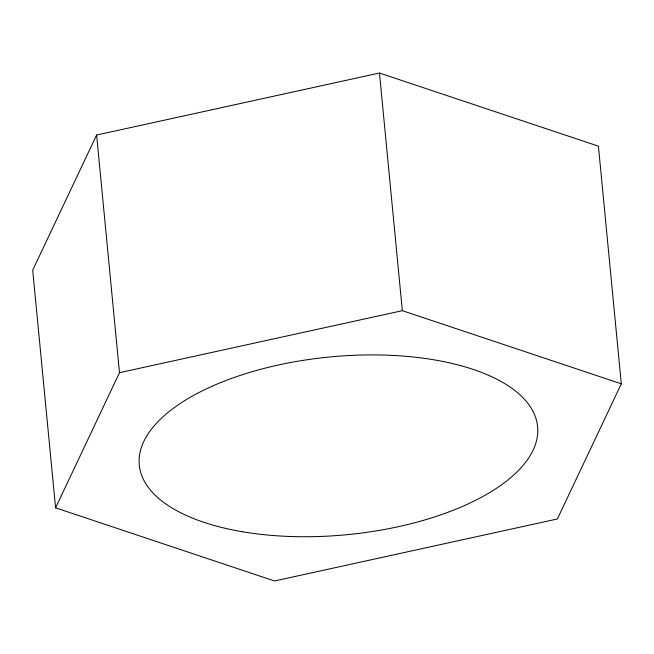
<?xml version="1.0" encoding="UTF-8"?>
<svg xmlns="http://www.w3.org/2000/svg" width="654" height="654" viewBox="0 0 654 654"><rect width="100%" height="100%" fill="white"/><g stroke="black" fill="none" stroke-linecap="round" stroke-linejoin="round"><path stroke-width="0.98" d="M96.612 135.035L32.7 270.184L55.582 507.831L274.533 580.973L557.388 518.965L621.3 383.816L598.418 146.169L379.467 73.027L96.612 135.035L119.494 372.682L55.582 507.831M119.494 372.682L402.349 310.675L621.3 383.816M379.467 73.027L402.349 310.675M242.397 531.743A200.083 89.279 -5.5 0 0 537.743 428.615A200.083 89.279 -5.5 0 0 235.187 377.121A200.083 89.279 -5.5 0 0 242.397 531.743"/></g></svg>
